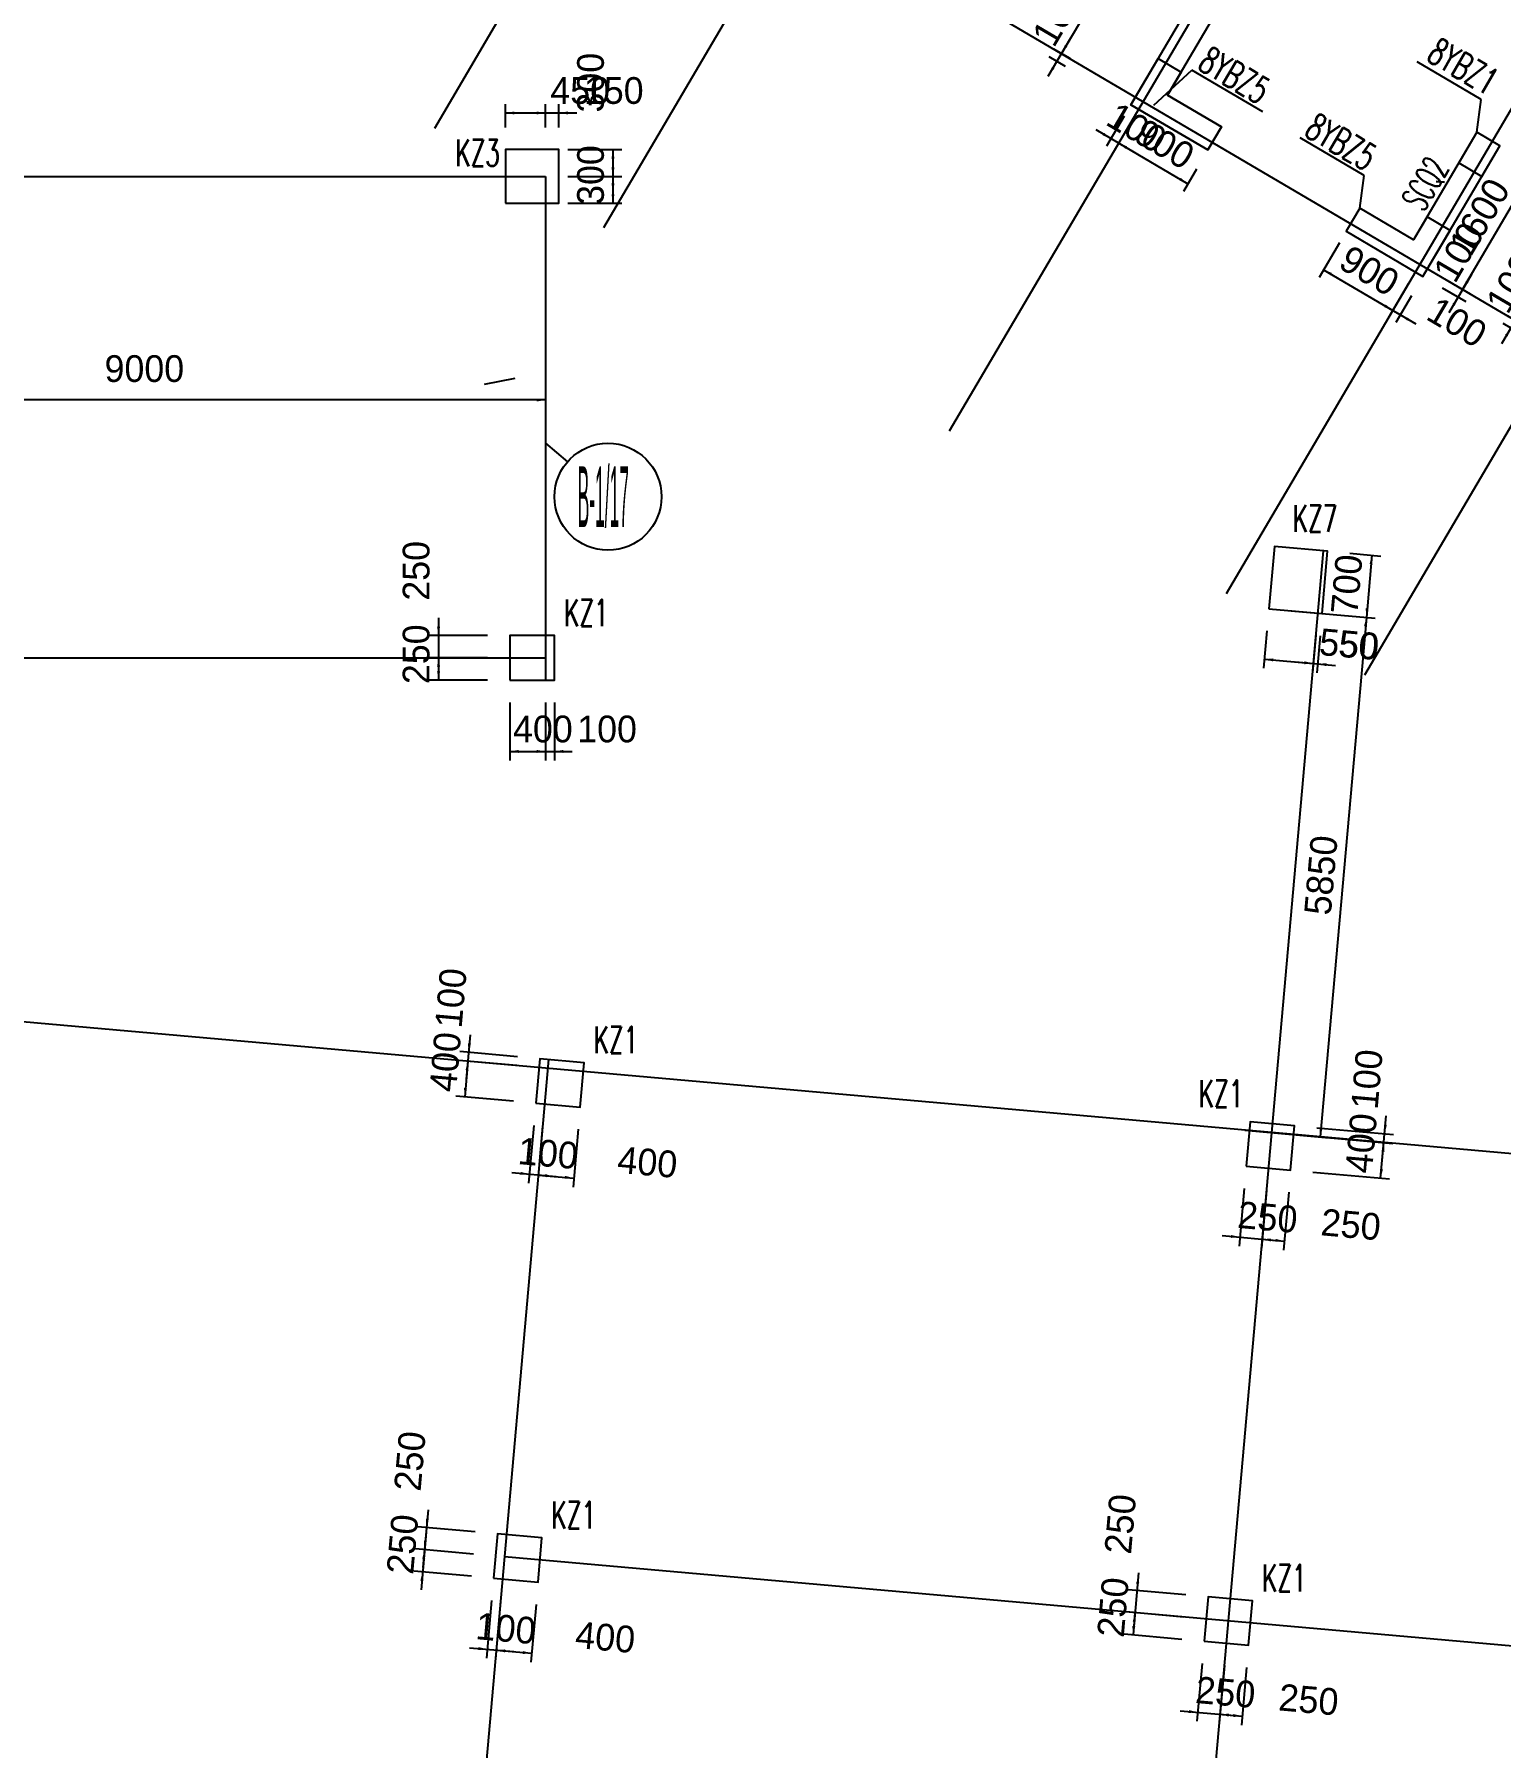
# Model space of a CAD drawing. Extents: x 387171 to 699106, y 11966 to 245688.
# Drawn here: x 590623 to 607071, y 98863 to 118082 of the extents above; entities that cross this region are included whole.
import ezdxf

# ---------------------------------------------------------------- set-up
doc = ezdxf.new("R2010")
doc.units = 0
doc.header["$LTSCALE"] = 100
doc.header["$MEASUREMENT"] = 0
for name, color, linetype in [('b边缘构件', 235, 'Continuous'), ('COLU', 7, 'Continuous'), ('DIM', 3, 'Continuous'), ('DOTE', 253, 'Continuous'), ('L-AXIS', 3, 'Continuous'), ('NUM', 7, 'Continuous'), ('Q-TEXT', 2, 'Continuous'), ('wall-主楼', 2, 'Continuous'), ('Y阴影', 254, 'Continuous'), ('小尺寸', 4, 'Continuous'), ('边缘构件标注', 1, 'Continuous')]:
    doc.layers.add(name, color=color, linetype=linetype)
doc.styles.get("Standard").update_dxf_attribs({"font": 'standard'})
doc.styles.add('tk', font='tk')
doc.dimstyles.get("Standard").update_dxf_attribs({"dimtxt": 300, "dimasz": 100, "dimexe": 100, "dimexo": 250, "dimgap": 100, "dimtad": 0, "dimtoh": 1, "dimdec": 0, "dimdsep": 46, "dimcen": 0.09, "dimclrt": 7, "dimadec": 0, "dimazin": 0, "dimtfac": 1, "dimtdec": 4, "dimtofl": 0, "dimtmove": 0, "dimatfit": 3, "dimfxl": 1, "dimtolj": 1, "dimtzin": 0, "dimarcsym": 0})

# ---------------------------------------------------------------- blocks, each defined once
blk = doc.blocks.new('*D2622')
at = {"layer": 'L-AXIS', "color": 0, "linetype": 'ByBlock', "lineweight": -2}
for p, q in [((587358, 114738), (587358, 113880)), ((596358, 114738), (596358, 113880)), ((596358, 113980), (587358, 113980))]:
    blk.add_line(p, q, dxfattribs=at)
for points in [[(587358, 113980), (587458, 113997), (587458, 113963)], [(596358, 113980), (596258, 113963), (596258, 113997)]]:
    blk.add_solid(points, dxfattribs=at)
at = {"layer": 'L-AXIS', "color": 7, "linetype": 'Continuous', "lineweight": -2, "insert": (591858, 114330), "char_height": 300, "width": 770, "attachment_point": 5, "style": 'tk'}
blk.add_mtext('9000', dxfattribs=at)
blk = doc.blocks.new('_AXISO')
blk.add_circle((0, 0), 0.5)
blk = doc.blocks.new('*D2862')
at = {"layer": '小尺寸', "color": 0, "linetype": 'ByBlock', "lineweight": -2}
for p, q in [((602847, 117162), (602650, 116826)), ((602934, 117111), (602736, 116775)), ((602528, 117013), (602959, 116760))]:
    blk.add_line(p, q, dxfattribs=at)
for points in [[(602700, 116912), (602606, 116948), (602622, 116977)], [(602786, 116861), (602881, 116825), (602864, 116796)]]:
    blk.add_solid(points, dxfattribs=at)
at = {"layer": '小尺寸', "color": 7, "linetype": 'Continuous', "lineweight": -2, "insert": (602988, 117033), "char_height": 300, "width": 476.67, "attachment_point": 5, "rotation": 329.5454, "style": 'tk'}
blk.add_mtext('100', dxfattribs=at)
blk = doc.blocks.new('*D3784')
at = {"layer": '小尺寸', "color": 0, "linetype": 'ByBlock', "lineweight": -2}
for p, q in [((602934, 117111), (602736, 116775)), ((602786, 116861), (603562, 116405)), ((603659, 116569), (603512, 116319))]:
    blk.add_line(p, q, dxfattribs=at)
for points in [[(602786, 116861), (602881, 116825), (602864, 116796)], [(603562, 116405), (603468, 116441), (603484, 116470)]]:
    blk.add_solid(points, dxfattribs=at)
at = {"layer": '小尺寸', "color": 7, "linetype": 'Continuous', "lineweight": -2, "insert": (603301, 116849), "char_height": 300, "width": 556.67, "attachment_point": 5, "rotation": 329.5454, "style": 'tk'}
blk.add_mtext('900', dxfattribs=at)
blk = doc.blocks.new('*D4612')
at = {"layer": '小尺寸', "color": 0, "linetype": 'ByBlock', "lineweight": -2}
for p, q in [((603057, 119417), (602145, 117865)), ((603154, 119360), (602971, 119468)), ((602241, 117809), (602058, 117916))]:
    blk.add_line(p, q, dxfattribs=at)
for points in [[(603057, 119417), (603021, 119322), (602992, 119339)], [(602145, 117865), (602181, 117960), (602210, 117943)]]:
    blk.add_solid(points, dxfattribs=at)
at = {"layer": '小尺寸', "color": 7, "linetype": 'Continuous', "lineweight": -2, "insert": (602385, 118768), "char_height": 300, "width": 690, "attachment_point": 5, "rotation": 59.5454, "style": 'tk'}
blk.add_mtext('1800', dxfattribs=at)
blk = doc.blocks.new('*D4186')
at = {"layer": '小尺寸', "color": 0, "linetype": 'ByBlock', "lineweight": -2}
for p, q in [((602246, 118038), (601993, 117607)), ((602191, 117722), (602008, 117830)), ((602241, 117809), (602058, 117916))]:
    blk.add_line(p, q, dxfattribs=at)
for points in [[(602145, 117865), (602181, 117960), (602210, 117943)], [(602094, 117779), (602058, 117684), (602029, 117701)]]:
    blk.add_solid(points, dxfattribs=at)
at = {"layer": '小尺寸', "color": 7, "linetype": 'Continuous', "lineweight": -2, "insert": (602101, 118284), "char_height": 300, "width": 476.67, "attachment_point": 5, "rotation": 59.5454, "style": 'tk'}
blk.add_mtext('100', dxfattribs=at)
blk = doc.blocks.new('*D1362')
at = {"layer": '小尺寸', "color": 0, "linetype": 'ByBlock', "lineweight": -2}
for p, q in [((605261, 115743), (605033, 115355)), ((605084, 115441), (605859, 114985)), ((606037, 115287), (605809, 114899))]:
    blk.add_line(p, q, dxfattribs=at)
for points in [[(605084, 115441), (605178, 115405), (605161, 115376)], [(605859, 114985), (605765, 115021), (605782, 115050)]]:
    blk.add_solid(points, dxfattribs=at)
at = {"layer": '小尺寸', "color": 7, "linetype": 'Continuous', "lineweight": -2, "insert": (605598, 115429), "char_height": 300, "width": 556.67, "attachment_point": 5, "rotation": 329.5454, "style": 'tk'}
blk.add_mtext('900', dxfattribs=at)
blk = doc.blocks.new('*D2174')
at = {"layer": '小尺寸', "color": 0, "linetype": 'ByBlock', "lineweight": -2}
for p, q in [((606037, 115287), (605809, 114899)), ((606072, 115150), (605895, 114848)), ((605687, 115086), (606118, 114833))]:
    blk.add_line(p, q, dxfattribs=at)
for points in [[(605859, 114985), (605765, 115021), (605782, 115050)], [(605946, 114934), (606040, 114898), (606023, 114869)]]:
    blk.add_solid(points, dxfattribs=at)
at = {"layer": '小尺寸', "color": 7, "linetype": 'Continuous', "lineweight": -2, "insert": (606581, 114851), "char_height": 300, "width": 476.67, "attachment_point": 5, "rotation": 329.5454, "style": 'tk'}
blk.add_mtext('100', dxfattribs=at)
blk = doc.blocks.new('*D1924')
at = {"layer": '小尺寸', "color": 0, "linetype": 'ByBlock', "lineweight": -2}
for p, q in [((606465, 115325), (606730, 115169)), ((606492, 114961), (606746, 115392)), ((606415, 115239), (606680, 115083))]:
    blk.add_line(p, q, dxfattribs=at)
for points in [[(606644, 115220), (606680, 115314), (606709, 115297)], [(606593, 115134), (606557, 115039), (606528, 115056)]]:
    blk.add_solid(points, dxfattribs=at)
at = {"layer": '小尺寸', "color": 7, "linetype": 'Continuous', "lineweight": -2, "insert": (606600, 115638), "char_height": 300, "width": 476.67, "attachment_point": 5, "rotation": 59.5454, "style": 'tk'}
blk.add_mtext('100', dxfattribs=at)
blk = doc.blocks.new('*D1826')
at = {"layer": '小尺寸', "color": 0, "linetype": 'ByBlock', "lineweight": -2}
for p, q in [((607276, 116704), (607541, 116548)), ((606644, 115220), (607455, 116599)), ((606465, 115325), (606730, 115169))]:
    blk.add_line(p, q, dxfattribs=at)
for points in [[(607455, 116599), (607419, 116504), (607390, 116521)], [(606644, 115220), (606680, 115314), (606709, 115297)]]:
    blk.add_solid(points, dxfattribs=at)
at = {"layer": '小尺寸', "color": 7, "linetype": 'Continuous', "lineweight": -2, "insert": (606834, 116036), "char_height": 300, "width": 685, "attachment_point": 5, "rotation": 59.5454, "style": 'tk'}
blk.add_mtext('1600', dxfattribs=at)
blk = doc.blocks.new('*D3609')
at = {"layer": '小尺寸', "color": 0, "linetype": 'ByBlock', "lineweight": -2}
for p, q in [((607083, 114614), (607336, 115045)), ((607363, 114681), (607098, 114837)), ((607413, 114767), (607148, 114923))]:
    blk.add_line(p, q, dxfattribs=at)
for points in [[(607235, 114873), (607271, 114967), (607300, 114950)], [(607184, 114786), (607148, 114692), (607119, 114709)]]:
    blk.add_solid(points, dxfattribs=at)
at = {"layer": '小尺寸', "color": 7, "linetype": 'Continuous', "lineweight": -2, "insert": (607191, 115291), "char_height": 300, "width": 476.67, "attachment_point": 5, "rotation": 59.5454, "style": 'tk'}
blk.add_mtext('100', dxfattribs=at)
blk = doc.blocks.new('*D3097')
at = {"layer": 'DIM', "color": 0, "linetype": 'ByBlock', "lineweight": -2}
for p, q in [((595158, 111538), (595158, 110888)), ((595708, 111338), (595058, 111338)), ((595708, 111088), (595058, 111088))]:
    blk.add_line(p, q, dxfattribs=at)
for points in [[(595158, 111338), (595141, 111438), (595175, 111438)], [(595158, 111088), (595175, 110988), (595141, 110988)]]:
    blk.add_solid(points, dxfattribs=at)
at = {"layer": 'DIM', "color": 7, "linetype": 'Continuous', "lineweight": -2, "insert": (594908, 112064), "char_height": 300, "width": 566.67, "attachment_point": 5, "rotation": 90, "style": 'tk'}
blk.add_mtext('250', dxfattribs=at)
blk = doc.blocks.new('*D2973')
at = {"layer": 'DIM', "color": 0, "linetype": 'ByBlock', "lineweight": -2}
for p, q in [((595708, 111088), (595058, 111088)), ((595158, 111088), (595158, 110838)), ((595708, 110838), (595058, 110838))]:
    blk.add_line(p, q, dxfattribs=at)
for points in [[(595158, 111088), (595175, 110988), (595141, 110988)], [(595158, 110838), (595141, 110938), (595175, 110938)]]:
    blk.add_solid(points, dxfattribs=at)
at = {"layer": 'DIM', "color": 7, "linetype": 'Continuous', "lineweight": -2, "insert": (594908, 111128), "char_height": 300, "width": 566.67, "attachment_point": 5, "rotation": 90, "style": 'tk'}
blk.add_mtext('250', dxfattribs=at)
blk = doc.blocks.new('*D479')
at = {"layer": 'DIM', "color": 0, "linetype": 'ByBlock', "lineweight": -2}
for p, q in [((595958, 110588), (595958, 109938)), ((596358, 110588), (596358, 109938)), ((595958, 110038), (596358, 110038))]:
    blk.add_line(p, q, dxfattribs=at)
for points in [[(595958, 110038), (596058, 110055), (596058, 110021)], [(596358, 110038), (596258, 110021), (596258, 110055)]]:
    blk.add_solid(points, dxfattribs=at)
at = {"layer": 'DIM', "color": 7, "linetype": 'Continuous', "lineweight": -2, "insert": (596328, 110288), "char_height": 300, "width": 576.67, "attachment_point": 5, "style": 'tk'}
blk.add_mtext('400', dxfattribs=at)
blk = doc.blocks.new('*D64')
at = {"layer": 'DIM', "color": 0, "linetype": 'ByBlock', "lineweight": -2}
for p, q in [((596358, 110588), (596358, 109938)), ((596458, 110588), (596458, 109938)), ((596158, 110038), (596658, 110038))]:
    blk.add_line(p, q, dxfattribs=at)
for points in [[(596358, 110038), (596258, 110021), (596258, 110055)], [(596458, 110038), (596558, 110055), (596558, 110021)]]:
    blk.add_solid(points, dxfattribs=at)
at = {"layer": 'DIM', "color": 7, "linetype": 'Continuous', "lineweight": -2, "insert": (597048, 110288), "char_height": 300, "width": 476.67, "attachment_point": 5, "style": 'tk'}
blk.add_mtext('100', dxfattribs=at)
blk = doc.blocks.new('*D1275')
at = {"layer": 'DIM', "color": 0, "linetype": 'ByBlock', "lineweight": -2}
for p, q in [((595513, 106861), (595469, 106363)), ((596043, 106613), (595396, 106671)), ((596034, 106514), (595387, 106571))]:
    blk.add_line(p, q, dxfattribs=at)
for points in [[(595495, 106662), (595487, 106763), (595521, 106760)], [(595486, 106562), (595494, 106461), (595461, 106464)]]:
    blk.add_solid(points, dxfattribs=at)
at = {"layer": 'DIM', "color": 7, "linetype": 'Continuous', "lineweight": -2, "insert": (595298, 107272), "char_height": 300, "width": 476.67, "attachment_point": 5, "rotation": 84.9316, "style": 'tk'}
blk.add_mtext('100', dxfattribs=at)
blk = doc.blocks.new('*D1235')
at = {"layer": 'DIM', "color": 0, "linetype": 'ByBlock', "lineweight": -2}
for p, q in [((596034, 106514), (595387, 106571)), ((595486, 106562), (595451, 106164)), ((595999, 106115), (595351, 106173))]:
    blk.add_line(p, q, dxfattribs=at)
for points in [[(595486, 106562), (595494, 106461), (595461, 106464)], [(595451, 106164), (595443, 106265), (595476, 106262)]]:
    blk.add_solid(points, dxfattribs=at)
at = {"layer": 'DIM', "color": 7, "linetype": 'Continuous', "lineweight": -2, "insert": (595235, 106555), "char_height": 300, "width": 576.67, "attachment_point": 5, "rotation": 84.9316, "style": 'tk'}
blk.add_mtext('400', dxfattribs=at)
blk = doc.blocks.new('*D2112')
at = {"layer": 'DIM', "color": 0, "linetype": 'ByBlock', "lineweight": -2}
for p, q in [((596226, 105844), (596168, 105197)), ((596325, 105835), (596268, 105188)), ((595978, 105314), (596476, 105270))]:
    blk.add_line(p, q, dxfattribs=at)
for points in [[(596177, 105296), (596076, 105289), (596079, 105322)], [(596277, 105287), (596378, 105295), (596375, 105262)]]:
    blk.add_solid(points, dxfattribs=at)
at = {"layer": 'DIM', "color": 7, "linetype": 'Continuous', "lineweight": -2, "insert": (596385, 105529), "char_height": 300, "width": 476.67, "attachment_point": 5, "rotation": 354.9316, "style": 'tk'}
blk.add_mtext('100', dxfattribs=at)
blk = doc.blocks.new('*D1731')
at = {"layer": 'DIM', "color": 0, "linetype": 'ByBlock', "lineweight": -2}
for p, q in [((596325, 105835), (596268, 105188)), ((596724, 105800), (596666, 105152)), ((596277, 105287), (596675, 105252))]:
    blk.add_line(p, q, dxfattribs=at)
for points in [[(596277, 105287), (596378, 105295), (596375, 105262)], [(596675, 105252), (596574, 105244), (596577, 105278)]]:
    blk.add_solid(points, dxfattribs=at)
at = {"layer": 'DIM', "color": 7, "linetype": 'Continuous', "lineweight": -2, "insert": (597501, 105430), "char_height": 300, "width": 576.67, "attachment_point": 5, "rotation": 354.9316, "style": 'tk'}
blk.add_mtext('400', dxfattribs=at)
blk = doc.blocks.new('*D2642')
at = {"layer": 'DIM', "color": 0, "linetype": 'ByBlock', "lineweight": -2}
for p, q in [((604195, 105137), (604137, 104490)), ((604444, 105115), (604386, 104468)), ((603947, 104607), (604594, 104550))]:
    blk.add_line(p, q, dxfattribs=at)
for points in [[(604146, 104590), (604045, 104582), (604048, 104615)], [(604395, 104567), (604496, 104575), (604493, 104542)]]:
    blk.add_solid(points, dxfattribs=at)
at = {"layer": 'DIM', "color": 7, "linetype": 'Continuous', "lineweight": -2, "insert": (604457, 104813), "char_height": 300, "width": 566.67, "attachment_point": 5, "rotation": 354.9316, "style": 'tk'}
blk.add_mtext('250', dxfattribs=at)
blk = doc.blocks.new('*D2574')
at = {"layer": 'DIM', "color": 0, "linetype": 'ByBlock', "lineweight": -2}
for p, q in [((604444, 105115), (604386, 104468)), ((604693, 105093), (604635, 104446)), ((604395, 104567), (604644, 104545))]:
    blk.add_line(p, q, dxfattribs=at)
for points in [[(604395, 104567), (604496, 104575), (604493, 104542)], [(604644, 104545), (604543, 104538), (604546, 104571)]]:
    blk.add_solid(points, dxfattribs=at)
at = {"layer": 'DIM', "color": 7, "linetype": 'Continuous', "lineweight": -2, "insert": (605390, 104730), "char_height": 300, "width": 566.67, "attachment_point": 5, "rotation": 354.9316, "style": 'tk'}
blk.add_mtext('250', dxfattribs=at)
blk = doc.blocks.new('*D3386')
at = {"layer": 'DIM', "color": 0, "linetype": 'ByBlock', "lineweight": -2}
for p, q in [((604999, 105719), (605859, 105642)), ((605724, 105253), (605760, 105651)), ((604964, 105320), (605824, 105244))]:
    blk.add_line(p, q, dxfattribs=at)
for points in [[(605760, 105651), (605768, 105550), (605734, 105553)], [(605724, 105253), (605717, 105354), (605750, 105351)]]:
    blk.add_solid(points, dxfattribs=at)
at = {"layer": 'DIM', "color": 7, "linetype": 'Continuous', "lineweight": -2, "insert": (605508, 105644), "char_height": 300, "width": 576.67, "attachment_point": 5, "rotation": 84.9316, "style": 'tk'}
blk.add_mtext('400', dxfattribs=at)
blk = doc.blocks.new('*D3122')
at = {"layer": 'DIM', "color": 0, "linetype": 'ByBlock', "lineweight": -2}
for p, q in [((605742, 105452), (605786, 105950)), ((604999, 105719), (605859, 105642)), ((605008, 105818), (605868, 105742))]:
    blk.add_line(p, q, dxfattribs=at)
for points in [[(605769, 105751), (605761, 105852), (605794, 105849)], [(605760, 105651), (605768, 105550), (605734, 105553)]]:
    blk.add_solid(points, dxfattribs=at)
at = {"layer": 'DIM', "color": 7, "linetype": 'Continuous', "lineweight": -2, "insert": (605572, 106361), "char_height": 300, "width": 476.67, "attachment_point": 5, "rotation": 84.9316, "style": 'tk'}
blk.add_mtext('100', dxfattribs=at)
blk = doc.blocks.new('*D2995')
at = {"layer": 'DIM', "color": 0, "linetype": 'ByBlock', "lineweight": -2}
for p, q in [((595040, 101532), (594983, 100885)), ((595570, 101284), (594923, 101342)), ((595548, 101035), (594901, 101093))]:
    blk.add_line(p, q, dxfattribs=at)
for points in [[(595023, 101333), (595015, 101434), (595048, 101431)], [(595000, 101084), (595008, 100983), (594975, 100986)]]:
    blk.add_solid(points, dxfattribs=at)
at = {"layer": 'DIM', "color": 7, "linetype": 'Continuous', "lineweight": -2, "insert": (594838, 102078), "char_height": 300, "width": 566.67, "attachment_point": 5, "rotation": 84.9316, "style": 'tk'}
blk.add_mtext('250', dxfattribs=at)
blk = doc.blocks.new('*D3896')
at = {"layer": 'DIM', "color": 0, "linetype": 'ByBlock', "lineweight": -2}
for p, q in [((595018, 101283), (594961, 100636)), ((595548, 101035), (594901, 101093)), ((595526, 100786), (594879, 100844))]:
    blk.add_line(p, q, dxfattribs=at)
for points in [[(595000, 101084), (594993, 101185), (595026, 101182)], [(594978, 100835), (594986, 100734), (594953, 100737)]]:
    blk.add_solid(points, dxfattribs=at)
at = {"layer": 'DIM', "color": 7, "linetype": 'Continuous', "lineweight": -2, "insert": (594755, 101146), "char_height": 300, "width": 566.67, "attachment_point": 5, "rotation": 84.9316, "style": 'tk'}
blk.add_mtext('250', dxfattribs=at)
blk = doc.blocks.new('*D3491')
at = {"layer": 'DIM', "color": 0, "linetype": 'ByBlock', "lineweight": -2}
for p, q in [((595753, 100515), (595696, 99868)), ((595853, 100506), (595795, 99859)), ((595505, 99985), (596003, 99941))]:
    blk.add_line(p, q, dxfattribs=at)
for points in [[(595705, 99967), (595603, 99959), (595606, 99993)], [(595804, 99958), (595905, 99966), (595902, 99933)]]:
    blk.add_solid(points, dxfattribs=at)
at = {"layer": 'DIM', "color": 7, "linetype": 'Continuous', "lineweight": -2, "insert": (595912, 100200), "char_height": 300, "width": 476.67, "attachment_point": 5, "rotation": 354.9316, "style": 'tk'}
blk.add_mtext('100', dxfattribs=at)
blk = doc.blocks.new('*D4614')
at = {"layer": 'DIM', "color": 0, "linetype": 'ByBlock', "lineweight": -2}
for p, q in [((595853, 100506), (595795, 99859)), ((596251, 100471), (596194, 99823)), ((595804, 99958), (596203, 99923))]:
    blk.add_line(p, q, dxfattribs=at)
for points in [[(595804, 99958), (595905, 99966), (595902, 99933)], [(596203, 99923), (596102, 99915), (596104, 99948)]]:
    blk.add_solid(points, dxfattribs=at)
at = {"layer": 'DIM', "color": 7, "linetype": 'Continuous', "lineweight": -2, "insert": (597028, 100101), "char_height": 300, "width": 576.67, "attachment_point": 5, "rotation": 354.9316, "style": 'tk'}
blk.add_mtext('400', dxfattribs=at)
blk = doc.blocks.new('*D141')
at = {"layer": 'DIM', "color": 0, "linetype": 'ByBlock', "lineweight": -2}
for p, q in [((603009, 100825), (602952, 100178)), ((603539, 100577), (602892, 100635)), ((603517, 100328), (602870, 100386))]:
    blk.add_line(p, q, dxfattribs=at)
for points in [[(602991, 100626), (602984, 100727), (603017, 100724)], [(602969, 100377), (602977, 100276), (602944, 100279)]]:
    blk.add_solid(points, dxfattribs=at)
at = {"layer": 'DIM', "color": 7, "linetype": 'Continuous', "lineweight": -2, "insert": (602806, 101372), "char_height": 300, "width": 566.67, "attachment_point": 5, "rotation": 84.9316, "style": 'tk'}
blk.add_mtext('250', dxfattribs=at)
blk = doc.blocks.new('*D1319')
at = {"layer": 'DIM', "color": 0, "linetype": 'ByBlock', "lineweight": -2}
for p, q in [((603517, 100328), (602870, 100386)), ((602969, 100377), (602947, 100128)), ((603495, 100079), (602847, 100137))]:
    blk.add_line(p, q, dxfattribs=at)
for points in [[(602969, 100377), (602977, 100276), (602944, 100279)], [(602947, 100128), (602939, 100229), (602973, 100226)]]:
    blk.add_solid(points, dxfattribs=at)
at = {"layer": 'DIM', "color": 7, "linetype": 'Continuous', "lineweight": -2, "insert": (602724, 100439), "char_height": 300, "width": 566.67, "attachment_point": 5, "rotation": 84.9316, "style": 'tk'}
blk.add_mtext('250', dxfattribs=at)
blk = doc.blocks.new('*D908')
at = {"layer": 'DIM', "color": 0, "linetype": 'ByBlock', "lineweight": -2}
for p, q in [((603722, 99808), (603664, 99161)), ((603971, 99786), (603913, 99139)), ((603474, 99278), (604122, 99221))]:
    blk.add_line(p, q, dxfattribs=at)
for points in [[(603673, 99260), (603572, 99253), (603575, 99286)], [(603922, 99238), (604023, 99246), (604020, 99213)]]:
    blk.add_solid(points, dxfattribs=at)
at = {"layer": 'DIM', "color": 7, "linetype": 'Continuous', "lineweight": -2, "insert": (603984, 99484), "char_height": 300, "width": 566.67, "attachment_point": 5, "rotation": 354.9316, "style": 'tk'}
blk.add_mtext('250', dxfattribs=at)
blk = doc.blocks.new('*D1813')
at = {"layer": 'DIM', "color": 0, "linetype": 'ByBlock', "lineweight": -2}
for p, q in [((603971, 99786), (603913, 99139)), ((604220, 99764), (604163, 99117)), ((603922, 99238), (604171, 99216))]:
    blk.add_line(p, q, dxfattribs=at)
for points in [[(603922, 99238), (604023, 99246), (604020, 99213)], [(604171, 99216), (604070, 99208), (604073, 99242)]]:
    blk.add_solid(points, dxfattribs=at)
at = {"layer": 'DIM', "color": 7, "linetype": 'Continuous', "lineweight": -2, "insert": (604917, 99401), "char_height": 300, "width": 566.67, "attachment_point": 5, "rotation": 354.9316, "style": 'tk'}
blk.add_mtext('250', dxfattribs=at)
blk = doc.blocks.new('*D642')
at = {"layer": 'DIM', "color": 0, "linetype": 'ByBlock', "lineweight": -2}
for p, q in [((595908, 117038), (595908, 117299)), ((596358, 117038), (596358, 117299)), ((595908, 117199), (596358, 117199))]:
    blk.add_line(p, q, dxfattribs=at)
for points in [[(595908, 117199), (596008, 117216), (596008, 117183)], [(596358, 117199), (596258, 117183), (596258, 117216)]]:
    blk.add_solid(points, dxfattribs=at)
at = {"layer": 'DIM', "color": 7, "linetype": 'Continuous', "lineweight": -2, "insert": (596746, 117449), "char_height": 300, "width": 576.67, "attachment_point": 5, "style": 'tk'}
blk.add_mtext('450', dxfattribs=at)
blk = doc.blocks.new('*D1756')
at = {"layer": 'DIM', "color": 0, "linetype": 'ByBlock', "lineweight": -2}
for p, q in [((596358, 117038), (596358, 117299)), ((596508, 117038), (596508, 117299)), ((596158, 117199), (596708, 117199))]:
    blk.add_line(p, q, dxfattribs=at)
for points in [[(596358, 117199), (596258, 117183), (596258, 117216)], [(596508, 117199), (596608, 117216), (596608, 117183)]]:
    blk.add_solid(points, dxfattribs=at)
at = {"layer": 'DIM', "color": 7, "linetype": 'Continuous', "lineweight": -2, "insert": (597123, 117449), "char_height": 300, "width": 476.67, "attachment_point": 5, "style": 'tk'}
blk.add_mtext('150', dxfattribs=at)
blk = doc.blocks.new('*D1477')
at = {"layer": 'DIM', "color": 0, "linetype": 'ByBlock', "lineweight": -2}
for p, q in [((596608, 116788), (597214, 116788)), ((597114, 116788), (597114, 116488)), ((596608, 116488), (597214, 116488))]:
    blk.add_line(p, q, dxfattribs=at)
for points in [[(597114, 116788), (597131, 116688), (597097, 116688)], [(597114, 116488), (597097, 116588), (597131, 116588)]]:
    blk.add_solid(points, dxfattribs=at)
at = {"layer": 'DIM', "color": 7, "linetype": 'Continuous', "lineweight": -2, "insert": (596864, 117539), "char_height": 300, "width": 566.67, "attachment_point": 5, "rotation": 90, "style": 'tk'}
blk.add_mtext('300', dxfattribs=at)
blk = doc.blocks.new('*D2254')
at = {"layer": 'DIM', "color": 0, "linetype": 'ByBlock', "lineweight": -2}
for p, q in [((596608, 116488), (597214, 116488)), ((597114, 116488), (597114, 116188)), ((596608, 116188), (597214, 116188))]:
    blk.add_line(p, q, dxfattribs=at)
for points in [[(597114, 116488), (597131, 116388), (597097, 116388)], [(597114, 116188), (597097, 116288), (597131, 116288)]]:
    blk.add_solid(points, dxfattribs=at)
at = {"layer": 'DIM', "color": 7, "linetype": 'Continuous', "lineweight": -2, "insert": (596864, 116503), "char_height": 300, "width": 566.67, "attachment_point": 5, "rotation": 90, "style": 'tk'}
blk.add_mtext('300', dxfattribs=at)
blk = doc.blocks.new('*D484')
at = {"layer": 'DIM', "color": 0, "linetype": 'ByBlock', "lineweight": -2}
for p, q in [((604448, 111389), (604411, 110973)), ((604996, 111341), (604959, 110925)), ((604420, 111073), (604968, 111024))]:
    blk.add_line(p, q, dxfattribs=at)
for points in [[(604420, 111073), (604521, 111081), (604518, 111047)], [(604968, 111024), (604867, 111016), (604869, 111050)]]:
    blk.add_solid(points, dxfattribs=at)
at = {"layer": 'DIM', "color": 7, "linetype": 'Continuous', "lineweight": -2, "insert": (605372, 111239), "char_height": 300, "width": 566.67, "attachment_point": 5, "rotation": 354.9316, "style": 'tk'}
blk.add_mtext('550', dxfattribs=at)
blk = doc.blocks.new('*D2375')
at = {"layer": 'DIM', "color": 0, "linetype": 'ByBlock', "lineweight": -2}
for p, q in [((604996, 111341), (604959, 110925)), ((605045, 111336), (605009, 110920)), ((604768, 111042), (605217, 111002))]:
    blk.add_line(p, q, dxfattribs=at)
for points in [[(604968, 111024), (604867, 111016), (604869, 111050)], [(605017, 111020), (605118, 111028), (605116, 110994)]]:
    blk.add_solid(points, dxfattribs=at)
at = {"layer": 'DIM', "color": 7, "linetype": 'Continuous', "lineweight": -2, "insert": (605477, 111230), "char_height": 300, "width": 353.33, "attachment_point": 5, "rotation": 354.9316, "style": 'tk'}
blk.add_mtext('50', dxfattribs=at)
blk = doc.blocks.new('*D447')
at = {"layer": 'DIM', "color": 0, "linetype": 'ByBlock', "lineweight": -2}
for p, q in [((604719, 111616), (605663, 111533)), ((605564, 111541), (605047, 105714)), ((604202, 105789), (605146, 105705))]:
    blk.add_line(p, q, dxfattribs=at)
for points in [[(605564, 111541), (605571, 111440), (605538, 111443)], [(605047, 105714), (605039, 105815), (605072, 105812)]]:
    blk.add_solid(points, dxfattribs=at)
at = {"layer": 'DIM', "color": 7, "linetype": 'Continuous', "lineweight": -2, "insert": (605056, 108650), "char_height": 300, "width": 780, "attachment_point": 5, "rotation": 84.9316, "style": 'tk'}
blk.add_mtext('5850', dxfattribs=at)
blk = doc.blocks.new('*D1228')
at = {"layer": 'DIM', "color": 0, "linetype": 'ByBlock', "lineweight": -2}
for p, q in [((605378, 112261), (605725, 112230)), ((605625, 112239), (605564, 111541)), ((605317, 111563), (605663, 111533))]:
    blk.add_line(p, q, dxfattribs=at)
for points in [[(605625, 112239), (605633, 112138), (605600, 112141)], [(605564, 111541), (605556, 111643), (605589, 111640)]]:
    blk.add_solid(points, dxfattribs=at)
at = {"layer": 'DIM', "color": 7, "linetype": 'Continuous', "lineweight": -2, "insert": (605345, 111912), "char_height": 300, "width": 566.67, "attachment_point": 5, "rotation": 84.9316, "style": 'tk'}
blk.add_mtext('700', dxfattribs=at)

msp = doc.modelspace()

# ---------------------------------------------------------------- hatches: boundary and pattern name
at = {"layer": 'Y阴影'}
h = msp.add_hatch(dxfattribs=at)
h.set_pattern_fill('ANSI31', color=256, scale=25, angle=-30.45463, style=0)
h.set_pattern_definition([])
h.paths.add_polyline_path([(603937.4, 117043.2), (603785.4, 116784.6), (602923.3, 117291.5), (603227.4, 117808.7), (603486, 117656.6), (603334, 117398)], flags=0)
h = msp.add_hatch(dxfattribs=at)
h.set_pattern_fill('ANSI31', color=256, scale=25, angle=-30.45463, style=0)
h.set_pattern_definition([])
h.paths.add_polyline_path([(606802.1, 116982.9), (606599.3, 116638.1), (606858, 116486.1), (607060.7, 116830.9)], flags=0)
h = msp.add_hatch(dxfattribs=at)
h.set_pattern_fill('ANSI31', color=256, scale=25, angle=-30.45463, style=0)
h.set_pattern_definition([])
h.paths.add_polyline_path([(605489.1, 116130.9), (605337, 115872.3), (606199, 115365.4), (606503.2, 115882.6), (606244.5, 116034.7), (606092.5, 115776.1)], flags=0)

# ---------------------------------------------------------------- linework, layer by layer
at = {"layer": 'b边缘构件'}
for points in [[(603937.4, 117043.2), (603785.4, 116784.6), (602923.3, 117291.5), (603227.4, 117808.7), (603486, 117656.6), (603334, 117398), (603937.4, 117043.2)], [(606802.1, 116982.9), (606599.3, 116638.1), (606858, 116486.1), (607060.7, 116830.9), (606802.1, 116982.9)], [(605489.1, 116130.9), (605337, 115872.3), (606199, 115365.4), (606503.2, 115882.6), (606244.5, 116034.7), (606092.5, 115776.1), (605489.1, 116130.9)]]:
    msp.add_lwpolyline(points, dxfattribs=at)
at = {"layer": 'COLU'}
for points in [[(595908.1, 116187.9), (596508.1, 116187.9), (596508.1, 116787.9), (595908.1, 116787.9)], [(604469.9, 111638.4), (605067.6, 111585.4), (605129.4, 112282.7), (604531.8, 112335.7)], [(595958.1, 110837.9), (596458.1, 110837.9), (596458.1, 111337.9), (595958.1, 111337.9)], [(596247.9, 106093.1), (596745.9, 106049), (596790.1, 106547), (596292.1, 106591.2)], [(604216.6, 105386.4), (604714.7, 105342.2), (604758.8, 105840.2), (604260.8, 105884.4)], [(595775.2, 100764), (596273.3, 100719.9), (596317.5, 101217.9), (595819.4, 101262.1)], [(603744, 100057.3), (604242, 100013.1), (604286.2, 100511.2), (603788.1, 100555.3)]]:
    msp.add_lwpolyline(points, close=True, dxfattribs=at)
at = {"layer": 'DOTE'}
for p, q in [((580177.5, 130781.5), (629391, 101845)), ((602302.5, 129257), (595110.8, 117025.8)), ((602982.5, 126073.1), (597007.2, 115910.7)), ((606101.4, 122499.2), (600886.4, 113629.9)), ((609204.7, 120674.5), (603989.7, 111805.2)), ((610756.3, 119762.2), (605541.3, 110892.8)), ((518658.1, 116487.9), (596358.1, 116487.9)), ((596358.1, 116487.9), (596358.1, 110837.9)), ((605079.6, 112287.1), (599065, 44471.9)), ((524658.1, 111087.9), (596358.1, 111087.9)), ((666955.8, 100223.5), (587358.1, 107283.1)), ((596391.7, 106582.3), (590946.9, 45191.9)), ((666469.9, 94745), (595896.9, 101004.2))]:
    msp.add_line(p, q, dxfattribs=at)
at = {"layer": 'L-AXIS'}
for p, q in [((596358.1, 114988.4), (596358.1, 113494.8)), ((595672.6, 114155.8), (596016.6, 114225.9)), ((596358.1, 113494.8), (596602.5, 113285.3))]:
    msp.add_line(p, q, dxfattribs=at)
at = {"layer": 'wall-主楼'}
for points in [[(603334, 117398), (604246.3, 118949.7), (603470.5, 119405.9), (603318.4, 119147.2), (603835.7, 118843.1), (602923.3, 117291.5), (603785.4, 116784.6), (603937.4, 117043.2)], [(606092.5, 115776.1), (605489.1, 116130.9), (605337, 115872.3), (606199, 115365.4), (607060.7, 116830.9), (606802.1, 116982.9)]]:
    msp.add_lwpolyline(points, close=True, dxfattribs=at)
at = {"layer": '边缘构件标注', "color": 200}
for p, q in [((603181.9, 117288.3), (603605.2, 117679.6)), ((604402.4, 117210.8), (603605.2, 117679.6)), ((606851.6, 117350.5), (606134.7, 117772.1)), ((606802.1, 116982.9), (606851.6, 117350.5)), ((605538.6, 116498.5), (604821.6, 116920.1)), ((605489.1, 116130.9), (605538.6, 116498.5))]:
    msp.add_line(p, q, dxfattribs=at)

# ---------------------------------------------------------------- block references
at = {"layer": 'L-AXIS'}
ref = msp.add_blockref('_AXISO', (597058.1, 112894.8), dxfattribs=dict(at, xscale=1199.999999999997, yscale=1200, rotation=359.9996457873818))
ref.add_attrib('A', 'B-1/17', (596718.6, 112555.4), dxfattribs={"height": 678.82, "style": 'tk', "width": 0.214876})

# ---------------------------------------------------------------- texts
at = {"layer": 'NUM', "color": 200, "width": 0.7}
for s, p in [('KZ3', (595344.8, 116603.1)), ('KZ7', (604737, 112499.9)), ('KZ1', (596564.1, 111444)), ('KZ1', (596896.2, 106653.1)), ('KZ1', (603683.8, 106049.7)), ('KZ1', (596423.5, 101324)), ('KZ1', (604392.2, 100617.2))]:
    msp.add_text(s, height=300, dxfattribs=at).set_placement(p)
at = {"layer": 'Q-TEXT', "color": 3, "width": 0.6}
msp.add_text('SCQ2', height=300, rotation=59.54537, dxfattribs=at).set_placement((606205.7, 116079.1))
at = {"layer": '边缘构件标注', "color": 200, "width": 0.7}
for s, p in [('8YBZ1', (606224.8, 117797.5)), ('8YBZ5', (603657.7, 117699.8)), ('8YBZ5', (604855.2, 116951.4))]:
    msp.add_text(s, height=300, rotation=329.54537, dxfattribs=at).set_placement(p)

# ---------------------------------------------------------------- dimensions: what is measured, and where the dimension line sits
at = {"layer": 'DIM', "color": 200}
for base, p1, p2, angle, picture, middle in [((597114.1, 116487.9), (596358.1, 116787.9), (596358.1, 116487.9), 90, '*D1477', (596864.1, 117006)), ((597114.1, 116187.9), (596358.1, 116487.9), (596358.1, 116187.9), 90, '*D2254', (596864.1, 115969.9)), ((605017.4, 111019.8), (605017.8, 111589.8), (605067.6, 111585.4), 174.93165, '*D2375', (605176.3, 111256.7))]:
    dim = msp.add_linear_dim(base=base, p1=p1, p2=p2, angle=angle, dimstyle='Standard', dxfattribs=at)
    dim.commit()
    dim.dimension.update_dxf_attribs({"geometry": picture, "text_midpoint": middle})
for base, p1, p2, picture, middle in [((596358.1, 117199.3), (595908.1, 116787.9), (596358.1, 116787.9), '*D642', (596133.1, 117449.3)), ((596508.1, 117199.3), (596358.1, 116787.9), (596508.1, 116787.9), '*D1756', (596710, 117449.3))]:
    dim = msp.add_linear_dim(base=base, p1=p1, p2=p2, dimstyle='Standard', dxfattribs=at)
    dim.commit()
    dim.dimension.update_dxf_attribs({"geometry": picture, "text_midpoint": middle})
for p1, p2, distance, picture, middle in [((595958.1, 111337.9), (595958.1, 111087.9), -800, '*D3097', (594908.1, 111556)), ((605129.4, 112282.7), (605067.6, 111585.4), 497.9, '*D1228', (605345.5, 111912.2)), ((604469.9, 111638.4), (603953.1, 105811.3), 1097.9, '*D447', (605056.1, 108650)), ((604469.9, 111638.4), (605017.8, 111589.8), -567.9, '*D484', (604715.8, 111297.5)), ((595958.1, 111087.9), (595958.1, 110837.9), -800, '*D2973', (594908.1, 110619.9)), ((595958.1, 110837.9), (596358.1, 110837.9), -800, '*D479', (595740, 110287.9)), ((596358.1, 110837.9), (596458.1, 110837.9), -800, '*D64', (596660, 110287.9)), ((596292.1, 106591.2), (596283.2, 106491.6), -800, '*D1275', (595264, 106885.1)), ((596283.2, 106491.6), (596247.9, 106093.1), -800, '*D1235', (595182.7, 105968.7)), ((604750, 105740.6), (604758.8, 105840.2), -1013.8, '*D3122', (605537.5, 105973.9)), ((596247.9, 106093.1), (596347.5, 106084.3), -800, '*D2112', (595998.2, 105563.1)), ((596347.5, 106084.3), (596745.9, 106049), -800, '*D1731', (596914.6, 105481.8)), ((604714.7, 105342.2), (604750, 105740.6), -1013.8, '*D3386', (605456.2, 105057.5)), ((604216.6, 105386.4), (604465.6, 105364.3), -800, '*D2642', (603950.8, 104857.8)), ((604465.6, 105364.3), (604714.7, 105342.2), -800, '*D2574', (604883.3, 104775.1)), ((595819.4, 101262.1), (595797.3, 101013.1), -800, '*D2995', (594792.8, 101572.1)), ((603788.1, 100555.3), (603766.1, 100306.3), -800, '*D141', (602761.5, 100865.3)), ((595797.3, 101013.1), (595775.2, 100764), -800, '*D3896', (594710.1, 100639.6)), ((595775.2, 100764), (595874.9, 100755.2), -800, '*D3491', (595525.5, 100234)), ((595874.9, 100755.2), (596273.3, 100719.9), -800, '*D4614', (596441.9, 100152.8)), ((603766.1, 100306.3), (603744, 100057.3), -800, '*D1319', (602678.8, 99932.8)), ((603744, 100057.3), (603993, 100035.2), -800, '*D908', (603478.2, 99528.7)), ((603993, 100035.2), (604242, 100013.1), -800, '*D1813', (604410.6, 99446))]:
    dim = msp.add_aligned_dim(p1=p1, p2=p2, distance=distance, dimstyle='Standard', dxfattribs=at)
    dim.commit()
    dim.dimension.update_dxf_attribs({"geometry": picture, "text_midpoint": middle})
at = {"layer": 'L-AXIS'}
dim = msp.add_linear_dim(base=(587358.1, 113980), p1=(596358.1, 114988.4), p2=(587358.1, 114988.4), dimstyle='Standard', dxfattribs=at)
dim.commit()
dim.dimension.update_dxf_attribs({"geometry": '*D2622', "text_midpoint": (591858.1, 114330)})
at = {"layer": '小尺寸'}
for base, p1, p2, angle, picture, middle in [((602144.7, 117865.3), (603369.1, 119233.4), (602456.8, 117681.8), 59.54537, '*D4612', (602385.3, 118767.9)), ((602094, 117779.1), (602456.8, 117681.8), (602406.1, 117595.6), 59.54537, '*D4186', (601903.8, 117948.9)), ((602786.4, 116861.3), (602974, 117377.7), (603060.2, 117327), 329.54537, '*D2862', (602652.9, 117229.9)), ((603562.2, 116405.2), (603060.2, 117327), (603785.4, 116784.6), 329.54537, '*D3784', (603301, 116848.8)), ((607455.1, 116599), (606249.7, 115451.6), (607060.7, 116830.9), 59.54537, '*D1826', (606834.1, 116036.1)), ((605859.4, 114985.1), (605387.7, 115958.5), (606163.5, 115502.3), 329.54537, '*D1362', (605598.2, 115428.7)), ((606644.1, 115219.7), (606199, 115365.4), (606249.7, 115451.6), 59.54537, '*D1924', (606403.3, 115303.3)), ((607234.6, 114872.6), (607578.3, 114554.5), (607629, 114640.7), 59.54537, '*D3609', (606993.7, 114956.2)), ((605945.6, 114934.4), (606163.5, 115502.3), (606199, 115365.4), 329.54537, '*D2174', (606246.4, 115047.5))]:
    dim = msp.add_linear_dim(base=base, p1=p1, p2=p2, angle=angle, dimstyle='Standard', dxfattribs=at)
    dim.commit()
    dim.dimension.update_dxf_attribs({"geometry": picture, "text_midpoint": middle})

doc.saveas('drawing.dxf')
